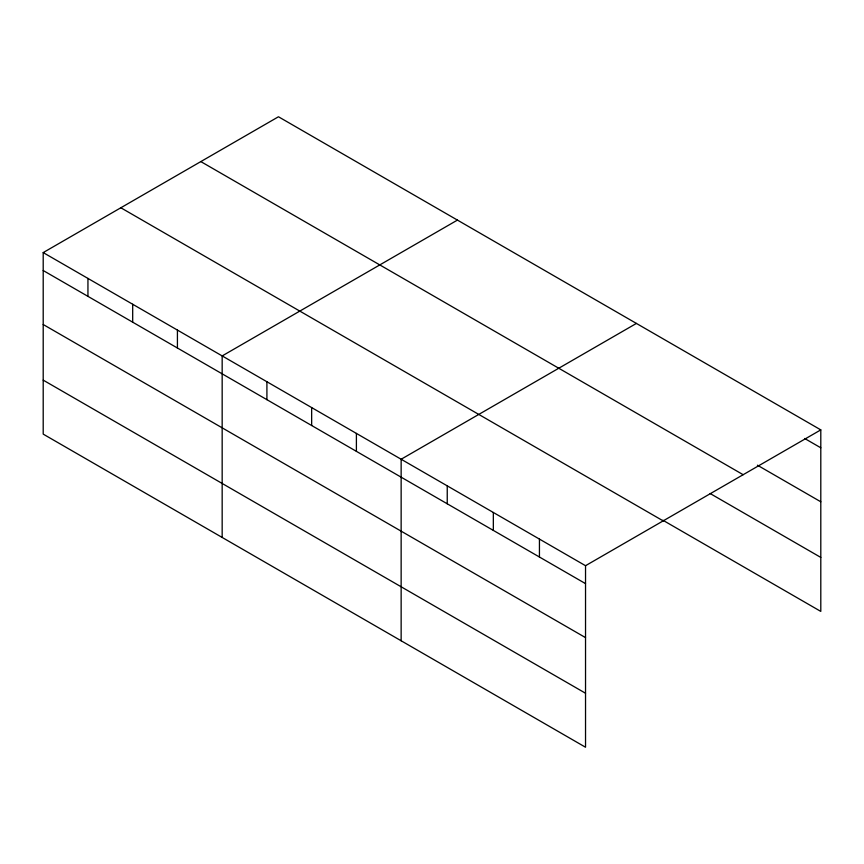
<?xml version="1.0" encoding="UTF-8"?>
<svg xmlns="http://www.w3.org/2000/svg" width="864" height="864" viewBox="0 0 864 864"><rect width="100%" height="100%" fill="white"/><g stroke="black" fill="none" stroke-linecap="round" stroke-linejoin="round"><path stroke-width="1.3" d="M585.533 637.621L585.533 565.704L43.2 252.59L43.2 434.117L585.533 747.23L585.533 637.621L43.2 324.508M662.915 520.247L820.8 611.41L820.8 429.883L278.467 116.77L43.2 252.59M457.434 220.093L222.167 355.925L222.167 537.451M636.412 323.417L401.144 459.248L401.144 640.775M585.533 565.704L820.8 429.883M804.665 438.491L820.8 447.8M757.415 465.199L820.8 501.79M200.826 161.59L743.159 474.703M710.165 493.538L820.8 557.42M120.841 207.77L663.174 520.884M43.2 270.518L585.533 583.632M43.2 380.128L585.533 693.241M539.438 539.093L539.438 557.021M493.333 512.482L493.333 530.399M447.239 485.86L447.239 503.788M356.4 433.415L356.4 451.343M311.656 407.581L311.656 425.509M266.911 381.758L266.911 399.676M177.422 330.091L177.422 348.019M132.689 304.258L132.689 322.186M87.944 278.424L87.944 296.352"/></g></svg>
